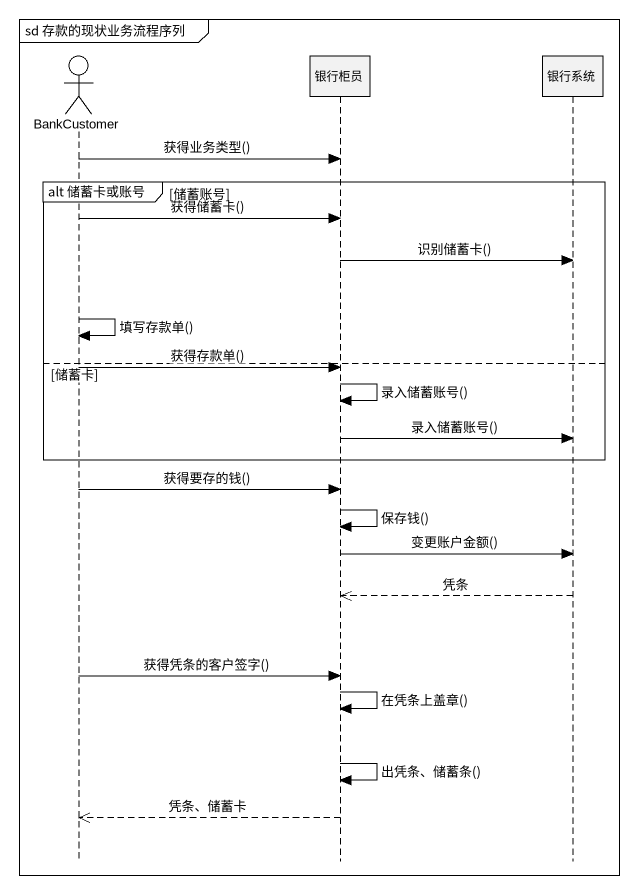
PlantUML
@startuml
mainframe sd 存款的现状业务流程序列
hide footbox
actor BankCustomer
participant 银行柜员
participant 银行系统

BankCustomer -> 银行柜员 : 获得业务类型()
group alt 储蓄卡或账号 [储蓄账号]
  BankCustomer -> 银行柜员 : 获得储蓄卡()
  银行柜员 -> 银行系统 : 识别储蓄卡()
  BankCustomer -> BankCustomer : 填写存款单()
else 储蓄卡
  BankCustomer -> 银行柜员 : 获得存款单()
  银行柜员 -> 银行柜员 : 录入储蓄账号()
  银行柜员 -> 银行系统 : 录入储蓄账号()
end
BankCustomer -> 银行柜员 : 获得要存的钱()
银行柜员 -> 银行柜员 : 保存钱()
银行柜员 -> 银行系统 : 变更账户金额()
银行系统 -->> 银行柜员 : 凭条
BankCustomer -> 银行柜员 : 获得凭条的客户签字()
银行柜员 -> 银行柜员 : 在凭条上盖章()
银行柜员 -> 银行柜员 : 出凭条、储蓄条()
银行柜员 -->> BankCustomer : 凭条、储蓄卡
@enduml
